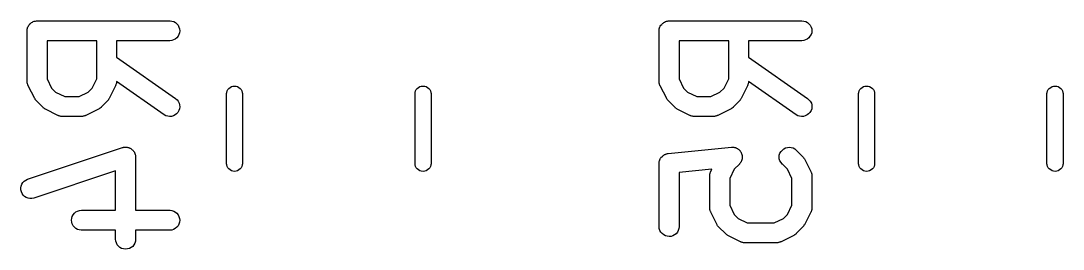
# Model space of a CAD drawing. Extents: x 0.4 to 23, y -16.1 to -0.4.
# Drawn here: x 14.8149 to 15.1241, y -3.8795 to -3.8117 of the extents above; entities that cross this region are included whole.
import ezdxf

# ---------------------------------------------------------------- set-up
doc = ezdxf.new("R2010")
doc.units = 0
doc.header["$MEASUREMENT"] = 0
doc.layers.add('BLACK', color=7, linetype='CONTINUOUS')

msp = doc.modelspace()

# ---------------------------------------------------------------- linework, layer by layer
at = {"layer": 'BLACK', "linetype": 'CONTINUOUS'}
for p, q in [((14.8177, -3.81258), (14.8179, -3.81241)), ((14.8179, -3.81241), (14.8181, -3.81223)), ((14.8181, -3.81222), (14.8184, -3.81209)), ((14.8181, -3.81223), (14.8181, -3.81222)), ((14.8181, -3.81222), (14.8181, -3.81222)), ((14.8184, -3.81209), (14.8186, -3.81196)), ((14.8186, -3.81195), (14.8189, -3.81187)), ((14.8186, -3.81196), (14.8186, -3.81195)), ((14.8186, -3.81196), (14.8186, -3.81196)), ((14.8189, -3.81187), (14.8192, -3.81179)), ((14.8192, -3.81179), (14.8195, -3.81176)), ((14.8192, -3.81179), (14.8192, -3.81179)), ((14.8192, -3.81179), (14.8192, -3.81179)), ((14.8195, -3.81176), (14.8197, -3.81174)), ((14.8197, -3.81174), (14.8591, -3.81174)), ((14.8591, -3.81174), (14.8592, -3.81174)), ((14.8592, -3.81174), (14.8597, -3.8118)), ((14.8597, -3.8118), (14.8603, -3.81198)), ((14.8603, -3.81198), (14.8608, -3.81225)), ((14.8608, -3.81225), (14.8612, -3.81262)), ((15.0052, -3.81258), (15.0054, -3.81241)), ((15.0054, -3.81241), (15.0056, -3.81223)), ((15.0056, -3.81222), (15.0058, -3.81209)), ((15.0056, -3.81223), (15.0056, -3.81222)), ((15.0056, -3.81222), (15.0056, -3.81222)), ((15.0058, -3.81209), (15.0061, -3.81196)), ((15.0061, -3.81195), (15.0064, -3.81187)), ((15.0061, -3.81196), (15.0061, -3.81195)), ((15.0061, -3.81196), (15.0061, -3.81196)), ((15.0064, -3.81187), (15.0066, -3.81179)), ((15.0066, -3.81179), (15.0067, -3.81179)), ((15.0067, -3.81179), (15.0069, -3.81176)), ((15.0067, -3.81179), (15.0067, -3.81179)), ((15.0069, -3.81176), (15.0072, -3.81174)), ((15.0072, -3.81174), (15.0466, -3.81174)), ((15.0466, -3.81174), (15.0472, -3.8118)), ((15.0466, -3.81174), (15.0466, -3.81174)), ((15.0472, -3.8118), (15.0478, -3.81198)), ((15.0478, -3.81198), (15.0483, -3.81225)), ((15.0483, -3.81225), (15.0487, -3.81262)), ((14.8168, -3.8141), (14.8169, -3.81409)), ((14.8168, -3.81437), (14.8168, -3.8141)), ((14.8168, -3.81465), (14.8168, -3.81437)), ((14.8168, -3.81467), (14.8168, -3.81465)), ((14.8168, -3.81469), (14.8168, -3.81467)), ((14.8168, -3.81467), (14.8168, -3.81467)), ((14.8168, -3.81467), (14.8168, -3.81467)), ((14.8168, -3.82969), (14.8168, -3.81469)), ((14.8169, -3.81381), (14.817, -3.81354)), ((14.8169, -3.81408), (14.8169, -3.81381)), ((14.8169, -3.81409), (14.8169, -3.81408)), ((14.817, -3.81353), (14.8172, -3.81328)), ((14.817, -3.81354), (14.817, -3.81353)), ((14.817, -3.81354), (14.817, -3.81354)), ((14.8172, -3.81328), (14.8173, -3.81304)), ((14.8173, -3.81302), (14.8175, -3.81281)), ((14.8173, -3.81303), (14.8173, -3.81302)), ((14.8173, -3.81304), (14.8173, -3.81303)), ((14.8175, -3.81281), (14.8177, -3.81259)), ((14.8177, -3.81259), (14.8177, -3.81258)), ((14.8177, -3.81259), (14.8177, -3.81259)), ((14.8612, -3.81262), (14.8616, -3.81307)), ((14.8616, -3.81307), (14.8618, -3.81358)), ((14.8618, -3.81358), (14.862, -3.81414)), ((14.862, -3.81528), (14.8618, -3.81583)), ((14.862, -3.81414), (14.8621, -3.81471)), ((14.8621, -3.81471), (14.862, -3.81528)), ((15.0043, -3.81408), (15.0044, -3.81381)), ((15.0043, -3.81409), (15.0043, -3.81408)), ((15.0043, -3.8141), (15.0043, -3.81409)), ((15.0043, -3.81437), (15.0043, -3.8141)), ((15.0043, -3.81465), (15.0043, -3.81437)), ((15.0043, -3.81467), (15.0043, -3.81465)), ((15.0043, -3.81469), (15.0043, -3.81467)), ((15.0043, -3.81467), (15.0043, -3.81467)), ((15.0043, -3.81467), (15.0043, -3.81467)), ((15.0043, -3.82969), (15.0043, -3.81469)), ((15.0044, -3.81381), (15.0045, -3.81354)), ((15.0045, -3.81353), (15.0046, -3.81328)), ((15.0045, -3.81354), (15.0045, -3.81353)), ((15.0045, -3.81354), (15.0045, -3.81354)), ((15.0046, -3.81328), (15.0048, -3.81304)), ((15.0048, -3.81302), (15.005, -3.81281)), ((15.0048, -3.81303), (15.0048, -3.81302)), ((15.0048, -3.81304), (15.0048, -3.81303)), ((15.005, -3.81281), (15.0051, -3.81259)), ((15.0051, -3.81259), (15.0052, -3.81258)), ((15.0051, -3.81259), (15.0051, -3.81259)), ((15.0487, -3.81262), (15.0491, -3.81307)), ((15.0491, -3.81307), (15.0493, -3.81358)), ((15.0493, -3.81358), (15.0495, -3.81414)), ((15.0495, -3.81528), (15.0493, -3.81583)), ((15.0495, -3.81414), (15.0495, -3.81471)), ((15.0495, -3.81471), (15.0495, -3.81528)), ((14.8227, -3.81764), (14.8227, -3.82899)), ((14.8374, -3.81764), (14.8227, -3.81764)), ((14.8374, -3.82899), (14.8374, -3.81764)), ((14.8591, -3.81764), (14.8433, -3.81764)), ((14.8433, -3.81764), (14.8433, -3.82253)), ((14.8597, -3.81759), (14.8591, -3.81764)), ((14.8602, -3.81742), (14.8597, -3.81759)), ((14.8607, -3.81715), (14.8602, -3.81742)), ((14.8612, -3.81678), (14.8607, -3.81715)), ((14.8616, -3.81634), (14.8612, -3.81678)), ((14.8618, -3.81583), (14.8616, -3.81634)), ((15.0102, -3.81764), (15.0102, -3.82899)), ((15.0249, -3.81764), (15.0102, -3.81764)), ((15.0249, -3.82899), (15.0249, -3.81764)), ((15.0466, -3.81764), (15.0308, -3.81764)), ((15.0308, -3.81764), (15.0308, -3.82253)), ((15.0472, -3.81759), (15.0466, -3.81764)), ((15.0477, -3.81742), (15.0472, -3.81759)), ((15.0482, -3.81715), (15.0477, -3.81742)), ((15.0487, -3.81678), (15.0482, -3.81715)), ((15.049, -3.81634), (15.0487, -3.81678)), ((15.0493, -3.81583), (15.049, -3.81634)), ((14.8433, -3.82253), (14.8608, -3.83477)), ((15.0308, -3.82253), (15.0483, -3.83477)), ((14.8168, -3.82977), (14.8168, -3.82969)), ((14.8168, -3.82986), (14.8168, -3.82977)), ((14.8168, -3.83006), (14.8168, -3.82986)), ((14.8168, -3.83026), (14.8168, -3.83006)), ((14.8169, -3.83034), (14.8168, -3.83026)), ((14.8169, -3.83043), (14.8169, -3.83034)), ((14.817, -3.83062), (14.8169, -3.83043)), ((14.817, -3.83081), (14.817, -3.83062)), ((14.8171, -3.83089), (14.817, -3.83081)), ((14.8171, -3.83097), (14.8171, -3.83089)), ((14.8171, -3.83101), (14.8171, -3.83097)), ((14.8227, -3.82899), (14.824, -3.83169)), ((14.8361, -3.83169), (14.8374, -3.82899)), ((14.8431, -3.83085), (14.843, -3.83093)), ((14.843, -3.83093), (14.843, -3.83101)), ((14.8432, -3.83047), (14.8431, -3.83066)), ((14.8431, -3.83066), (14.8431, -3.83085)), ((14.8433, -3.8303), (14.8432, -3.83038)), ((14.8432, -3.83038), (14.8432, -3.83047)), ((14.8574, -3.83961), (14.8433, -3.82973)), ((14.8433, -3.82973), (14.8433, -3.82981)), ((14.8433, -3.82981), (14.8433, -3.8299)), ((14.8433, -3.8299), (14.8433, -3.8301)), ((14.8433, -3.8301), (14.8433, -3.8303)), ((15.0043, -3.82977), (15.0043, -3.82969)), ((15.0043, -3.82986), (15.0043, -3.82977)), ((15.0043, -3.83006), (15.0043, -3.82986)), ((15.0043, -3.83026), (15.0043, -3.83006)), ((15.0043, -3.83034), (15.0043, -3.83026)), ((15.0044, -3.83043), (15.0043, -3.83034)), ((15.0044, -3.83062), (15.0044, -3.83043)), ((15.0045, -3.83081), (15.0044, -3.83062)), ((15.0045, -3.83089), (15.0045, -3.83081)), ((15.0046, -3.83097), (15.0045, -3.83089)), ((15.0046, -3.83101), (15.0046, -3.83097)), ((15.0102, -3.82899), (15.0115, -3.83169)), ((15.0235, -3.83169), (15.0249, -3.82899)), ((15.0306, -3.83085), (15.0305, -3.83093)), ((15.0305, -3.83093), (15.0305, -3.83101)), ((15.0307, -3.83047), (15.0306, -3.83066)), ((15.0306, -3.83066), (15.0306, -3.83085)), ((15.0308, -3.8301), (15.0307, -3.8303)), ((15.0307, -3.8303), (15.0307, -3.83038)), ((15.0307, -3.83038), (15.0307, -3.83047)), ((15.0449, -3.83961), (15.0308, -3.82973)), ((15.0308, -3.82973), (15.0308, -3.82981)), ((15.0308, -3.82981), (15.0308, -3.8299)), ((15.0308, -3.8299), (15.0308, -3.8301)), ((14.819, -3.83476), (14.8171, -3.83101)), ((14.824, -3.83169), (14.8252, -3.83288)), ((14.8252, -3.83288), (14.8279, -3.83423)), ((14.8322, -3.83423), (14.8349, -3.83288)), ((14.8349, -3.83288), (14.8361, -3.83169)), ((14.843, -3.83101), (14.8411, -3.83476)), ((14.8759, -3.83335), (14.876, -3.833)), ((14.8759, -3.85415), (14.8759, -3.83335)), ((14.876, -3.833), (14.8761, -3.83255)), ((14.8761, -3.83255), (14.8763, -3.83214)), ((14.8763, -3.83214), (14.8766, -3.83178)), ((14.8766, -3.83178), (14.877, -3.83149)), ((14.877, -3.83149), (14.8774, -3.83127)), ((14.8774, -3.83127), (14.8778, -3.83113)), ((14.8778, -3.83113), (14.8783, -3.83109)), ((14.8783, -3.83109), (14.8788, -3.83113)), ((14.8788, -3.83113), (14.8792, -3.83127)), ((14.8792, -3.83127), (14.8796, -3.83149)), ((14.8796, -3.83149), (14.88, -3.83178)), ((14.88, -3.83178), (14.8803, -3.83214)), ((14.8803, -3.83214), (14.8805, -3.83255)), ((14.8805, -3.83255), (14.8806, -3.833)), ((14.8806, -3.833), (14.8807, -3.83335)), ((14.8807, -3.83335), (14.8807, -3.85415)), ((14.9319, -3.833), (14.932, -3.83255)), ((14.9319, -3.83335), (14.9319, -3.833)), ((14.9319, -3.85415), (14.9319, -3.83335)), ((14.932, -3.83255), (14.9322, -3.83214)), ((14.9322, -3.83214), (14.9325, -3.83178)), ((14.9325, -3.83178), (14.9329, -3.83149)), ((14.9329, -3.83149), (14.9333, -3.83127)), ((14.9333, -3.83127), (14.9337, -3.83113)), ((14.9337, -3.83113), (14.9342, -3.83109)), ((14.9342, -3.83109), (14.9347, -3.83113)), ((14.9347, -3.83113), (14.9351, -3.83127)), ((14.9351, -3.83127), (14.9355, -3.83149)), ((14.9355, -3.83149), (14.9359, -3.83178)), ((14.9359, -3.83178), (14.9362, -3.83214)), ((14.9362, -3.83214), (14.9364, -3.83255)), ((14.9364, -3.83255), (14.9365, -3.833)), ((14.9365, -3.833), (14.9366, -3.83335)), ((14.9366, -3.83335), (14.9366, -3.85415)), ((15.0065, -3.83476), (15.0046, -3.83101)), ((15.0115, -3.83169), (15.0127, -3.83288)), ((15.0127, -3.83288), (15.0154, -3.83423)), ((15.0196, -3.83423), (15.0223, -3.83288)), ((15.0223, -3.83288), (15.0235, -3.83169)), ((15.0305, -3.83101), (15.0286, -3.83476)), ((15.0634, -3.83335), (15.0635, -3.833)), ((15.0634, -3.85415), (15.0634, -3.83335)), ((15.0635, -3.833), (15.0636, -3.83255)), ((15.0636, -3.83255), (15.0638, -3.83214)), ((15.0638, -3.83214), (15.0641, -3.83178)), ((15.0641, -3.83178), (15.0645, -3.83149)), ((15.0645, -3.83149), (15.0649, -3.83127)), ((15.0649, -3.83127), (15.0653, -3.83113)), ((15.0653, -3.83113), (15.0658, -3.83109)), ((15.0658, -3.83109), (15.0663, -3.83113)), ((15.0663, -3.83113), (15.0667, -3.83127)), ((15.0667, -3.83127), (15.0671, -3.83149)), ((15.0671, -3.83149), (15.0675, -3.83178)), ((15.0675, -3.83178), (15.0678, -3.83214)), ((15.0678, -3.83214), (15.068, -3.83255)), ((15.068, -3.83255), (15.0681, -3.833)), ((15.0681, -3.833), (15.0681, -3.83335)), ((15.0681, -3.83335), (15.0681, -3.85415)), ((15.1193, -3.83335), (15.1194, -3.833)), ((15.1193, -3.85415), (15.1193, -3.83335)), ((15.1194, -3.833), (15.1195, -3.83255)), ((15.1195, -3.83255), (15.1197, -3.83214)), ((15.1197, -3.83214), (15.12, -3.83178)), ((15.12, -3.83178), (15.1204, -3.83149)), ((15.1204, -3.83149), (15.1208, -3.83127)), ((15.1208, -3.83127), (15.1212, -3.83113)), ((15.1212, -3.83113), (15.1217, -3.83109)), ((15.1217, -3.83109), (15.1222, -3.83113)), ((15.1222, -3.83113), (15.1226, -3.83127)), ((15.1226, -3.83127), (15.123, -3.83149)), ((15.123, -3.83149), (15.1234, -3.83178)), ((15.1234, -3.83178), (15.1237, -3.83214)), ((15.1237, -3.83214), (15.1239, -3.83255)), ((15.1239, -3.83255), (15.124, -3.833)), ((15.124, -3.833), (15.1241, -3.83335)), ((15.1241, -3.83335), (15.1241, -3.85415)), ((14.8191, -3.8349), (14.819, -3.83476)), ((14.8191, -3.83505), (14.8191, -3.8349)), ((14.8192, -3.83514), (14.8191, -3.83505)), ((14.8193, -3.83525), (14.8192, -3.83514)), ((14.8194, -3.83537), (14.8193, -3.83525)), ((14.8195, -3.8355), (14.8194, -3.83537)), ((14.8195, -3.83552), (14.8195, -3.8355)), ((14.8214, -3.8374), (14.8195, -3.83552)), ((14.8279, -3.83423), (14.8322, -3.83423)), ((14.8406, -3.83552), (14.8387, -3.8374)), ((14.8407, -3.8354), (14.8406, -3.83552)), ((14.8408, -3.83528), (14.8407, -3.8354)), ((14.8409, -3.83517), (14.8408, -3.83528)), ((14.841, -3.83493), (14.8409, -3.83508)), ((14.8409, -3.83508), (14.8409, -3.83517)), ((14.8411, -3.83479), (14.841, -3.83493)), ((14.8411, -3.83476), (14.8411, -3.83479)), ((14.8608, -3.83477), (14.8608, -3.83479)), ((14.8608, -3.83479), (14.8613, -3.83517)), ((14.8613, -3.83517), (14.8616, -3.83563)), ((14.8616, -3.83563), (14.8619, -3.83615)), ((14.8619, -3.83615), (14.862, -3.8367)), ((14.862, -3.8367), (14.8621, -3.83728)), ((15.0065, -3.8349), (15.0065, -3.83476)), ((15.0066, -3.83505), (15.0065, -3.8349)), ((15.0067, -3.83514), (15.0066, -3.83505)), ((15.0068, -3.83525), (15.0067, -3.83514)), ((15.0069, -3.83537), (15.0068, -3.83525)), ((15.007, -3.8355), (15.0069, -3.83537)), ((15.007, -3.83552), (15.007, -3.8355)), ((15.0089, -3.8374), (15.007, -3.83552)), ((15.0154, -3.83423), (15.0196, -3.83423)), ((15.0281, -3.83552), (15.0262, -3.8374)), ((15.0282, -3.8354), (15.0281, -3.83552)), ((15.0283, -3.83528), (15.0282, -3.8354)), ((15.0284, -3.83508), (15.0283, -3.83517)), ((15.0283, -3.83517), (15.0283, -3.83528)), ((15.0285, -3.83493), (15.0284, -3.83508)), ((15.0286, -3.83479), (15.0285, -3.83493)), ((15.0286, -3.83476), (15.0286, -3.83479)), ((15.0483, -3.83477), (15.0483, -3.83479)), ((15.0483, -3.83479), (15.0487, -3.83517)), ((15.0487, -3.83517), (15.0491, -3.83563)), ((15.0491, -3.83563), (15.0494, -3.83615)), ((15.0494, -3.83615), (15.0495, -3.8367)), ((15.0495, -3.8367), (15.0495, -3.83728)), ((14.8215, -3.8375), (14.8214, -3.8374)), ((14.8216, -3.83762), (14.8215, -3.8375)), ((14.8218, -3.83769), (14.8216, -3.83762)), ((14.8218, -3.83777), (14.8218, -3.83769)), ((14.822, -3.83784), (14.8218, -3.83777)), ((14.8221, -3.83793), (14.822, -3.83784)), ((14.8222, -3.83795), (14.8221, -3.83793)), ((14.8259, -3.83983), (14.8222, -3.83795)), ((14.826, -3.83986), (14.8259, -3.83983)), ((14.8261, -3.8399), (14.826, -3.83986)), ((14.8263, -3.83996), (14.8261, -3.8399)), ((14.8265, -3.84003), (14.8263, -3.83996)), ((14.8265, -3.84005), (14.8265, -3.84003)), ((14.8266, -3.84007), (14.8265, -3.84005)), ((14.8268, -3.8401), (14.8266, -3.84007)), ((14.827, -3.84013), (14.8268, -3.8401)), ((14.8271, -3.84013), (14.827, -3.84013)), ((14.8272, -3.84014), (14.8271, -3.84013)), ((14.8329, -3.84014), (14.8272, -3.84014)), ((14.8272, -3.84014), (14.8272, -3.84014)), ((14.833, -3.84013), (14.8329, -3.84013)), ((14.8329, -3.84013), (14.8329, -3.84014)), ((14.8332, -3.8401), (14.833, -3.84013)), ((14.8334, -3.84008), (14.8332, -3.8401)), ((14.8335, -3.84006), (14.8334, -3.84008)), ((14.8336, -3.84004), (14.8335, -3.84006)), ((14.8338, -3.83997), (14.8336, -3.84004)), ((14.834, -3.83992), (14.8338, -3.83997)), ((14.8341, -3.83988), (14.834, -3.83992)), ((14.8342, -3.83983), (14.8341, -3.83985)), ((14.8341, -3.83985), (14.8341, -3.83988)), ((14.8379, -3.83795), (14.8342, -3.83983)), ((14.8381, -3.83786), (14.8379, -3.83795)), ((14.8382, -3.83779), (14.8381, -3.83786)), ((14.8383, -3.83771), (14.8382, -3.83779)), ((14.8384, -3.83765), (14.8383, -3.83771)), ((14.8385, -3.83753), (14.8384, -3.83765)), ((14.8387, -3.83743), (14.8385, -3.83753)), ((14.8387, -3.8374), (14.8387, -3.83743)), ((14.8579, -3.83989), (14.8574, -3.83961)), ((14.8585, -3.84007), (14.8579, -3.83989)), ((14.859, -3.84014), (14.8585, -3.84007)), ((14.8596, -3.8401), (14.859, -3.84014)), ((14.8602, -3.83994), (14.8596, -3.8401)), ((14.8607, -3.83968), (14.8602, -3.83994)), ((14.8611, -3.83933), (14.8607, -3.83968)), ((14.8615, -3.8389), (14.8611, -3.83933)), ((14.8618, -3.8384), (14.8615, -3.8389)), ((14.862, -3.83785), (14.8618, -3.8384)), ((14.8621, -3.83728), (14.862, -3.83785)), ((15.009, -3.8375), (15.0089, -3.8374)), ((15.0091, -3.83762), (15.009, -3.8375)), ((15.0092, -3.83769), (15.0091, -3.83762)), ((15.0093, -3.83777), (15.0092, -3.83769)), ((15.0095, -3.83784), (15.0093, -3.83777)), ((15.0096, -3.83793), (15.0095, -3.83784)), ((15.0096, -3.83795), (15.0096, -3.83793)), ((15.0134, -3.83983), (15.0096, -3.83795)), ((15.0135, -3.83986), (15.0134, -3.83983)), ((15.0136, -3.8399), (15.0135, -3.83986)), ((15.0137, -3.83996), (15.0136, -3.8399)), ((15.0139, -3.84003), (15.0137, -3.83996)), ((15.014, -3.84005), (15.0139, -3.84003)), ((15.0141, -3.84007), (15.014, -3.84005)), ((15.0143, -3.8401), (15.0141, -3.84007)), ((15.0145, -3.84013), (15.0143, -3.8401)), ((15.0146, -3.84013), (15.0145, -3.84013)), ((15.0147, -3.84014), (15.0146, -3.84013)), ((15.0203, -3.84014), (15.0147, -3.84014)), ((15.0147, -3.84014), (15.0147, -3.84014)), ((15.0204, -3.84013), (15.0203, -3.84014)), ((15.0205, -3.84013), (15.0204, -3.84013)), ((15.0207, -3.8401), (15.0205, -3.84013)), ((15.0209, -3.84008), (15.0207, -3.8401)), ((15.021, -3.84006), (15.0209, -3.84008)), ((15.0211, -3.84004), (15.021, -3.84006)), ((15.0213, -3.83997), (15.0211, -3.84004)), ((15.0215, -3.83992), (15.0213, -3.83997)), ((15.0216, -3.83985), (15.0215, -3.83988)), ((15.0215, -3.83988), (15.0215, -3.83992)), ((15.0217, -3.83983), (15.0216, -3.83985)), ((15.0254, -3.83795), (15.0217, -3.83983)), ((15.0256, -3.83786), (15.0254, -3.83795)), ((15.0257, -3.83779), (15.0256, -3.83786)), ((15.0258, -3.83771), (15.0257, -3.83779)), ((15.0259, -3.83765), (15.0258, -3.83771)), ((15.026, -3.83753), (15.0259, -3.83765)), ((15.0262, -3.83743), (15.026, -3.83753)), ((15.0262, -3.8374), (15.0262, -3.83743)), ((15.0454, -3.83989), (15.0449, -3.83961)), ((15.0459, -3.84007), (15.0454, -3.83989)), ((15.0465, -3.84014), (15.0459, -3.84007)), ((15.0471, -3.8401), (15.0465, -3.84014)), ((15.0476, -3.83994), (15.0471, -3.8401)), ((15.0482, -3.83968), (15.0476, -3.83994)), ((15.0486, -3.83933), (15.0482, -3.83968)), ((15.049, -3.8389), (15.0486, -3.83933)), ((15.0493, -3.8384), (15.049, -3.8389)), ((15.0495, -3.83785), (15.0493, -3.8384)), ((15.0495, -3.83728), (15.0495, -3.83785)), ((14.8169, -3.85876), (14.8451, -3.84938)), ((14.8451, -3.84937), (14.8453, -3.84933)), ((14.8451, -3.84938), (14.8451, -3.84937)), ((14.8453, -3.84933), (14.8454, -3.84928)), ((14.8454, -3.84928), (14.8455, -3.84927)), ((14.8455, -3.84927), (14.8457, -3.84925)), ((14.8457, -3.84925), (14.8458, -3.84925)), ((14.8458, -3.84925), (14.846, -3.84923)), ((14.846, -3.84923), (14.8461, -3.84924)), ((14.8461, -3.84924), (14.8462, -3.84924)), ((14.8462, -3.84924), (14.8464, -3.84927)), ((14.8464, -3.84927), (14.8466, -3.84929)), ((14.8466, -3.84929), (14.8467, -3.84933)), ((14.8467, -3.84933), (14.8468, -3.84935)), ((14.8468, -3.84935), (14.847, -3.84941)), ((14.847, -3.84941), (14.8471, -3.84946)), ((14.8471, -3.84946), (14.8472, -3.84952)), ((14.8472, -3.84952), (14.8473, -3.84956)), ((15.0069, -3.85112), (15.0257, -3.84925)), ((15.0257, -3.84925), (15.0257, -3.84924)), ((15.0257, -3.84924), (15.0259, -3.84924)), ((15.0259, -3.84924), (15.026, -3.84923)), ((15.026, -3.84923), (15.0261, -3.84925)), ((15.0261, -3.84925), (15.0263, -3.84925)), ((15.0263, -3.84925), (15.0264, -3.84928)), ((15.0264, -3.84928), (15.0266, -3.84929)), ((15.0266, -3.84929), (15.0267, -3.84934)), ((15.0267, -3.84934), (15.0269, -3.84937)), ((15.0269, -3.84937), (15.027, -3.84942)), ((15.027, -3.84942), (15.0271, -3.84947)), ((15.0271, -3.84947), (15.0272, -3.84954)), ((15.0272, -3.84954), (15.0274, -3.84959)), ((15.0412, -3.84972), (15.0417, -3.84945)), ((15.0417, -3.84945), (15.0423, -3.84929)), ((15.0423, -3.84929), (15.0429, -3.84923)), ((15.0429, -3.84923), (15.0434, -3.84929)), ((15.0434, -3.84929), (15.044, -3.84946)), ((15.044, -3.84946), (15.0445, -3.84973)), ((14.8473, -3.84956), (14.8475, -3.84965)), ((14.8475, -3.84965), (14.8476, -3.84974)), ((14.8476, -3.84974), (14.8477, -3.84981)), ((14.8477, -3.84981), (14.8478, -3.84987)), ((14.8478, -3.84987), (14.8479, -3.84999)), ((14.8479, -3.84999), (14.8481, -3.8501)), ((14.8481, -3.8501), (14.8482, -3.85019)), ((14.8482, -3.85019), (14.8482, -3.85027)), ((14.8482, -3.85027), (14.8483, -3.85041)), ((14.8483, -3.85041), (14.8484, -3.85055)), ((14.8484, -3.85055), (14.8485, -3.85065)), ((14.8485, -3.85065), (14.8486, -3.85074)), ((14.8486, -3.85074), (14.8486, -3.8509)), ((14.8486, -3.8509), (14.8487, -3.85106)), ((14.8487, -3.85106), (14.8487, -3.85117)), ((14.8487, -3.85117), (14.8488, -3.85127)), ((14.8488, -3.85127), (14.8488, -3.85144)), ((14.8488, -3.85144), (14.8489, -3.85161)), ((14.8489, -3.85161), (14.8489, -3.85172)), ((14.8489, -3.85172), (14.8489, -3.85183)), ((14.8489, -3.85183), (14.8489, -3.85201)), ((14.8489, -3.85201), (14.8489, -3.85218)), ((14.8489, -3.85218), (14.8489, -3.86798)), ((15.0046, -3.85266), (15.0047, -3.85253)), ((15.0047, -3.85253), (15.0048, -3.85239)), ((15.0048, -3.85239), (15.0049, -3.85229)), ((15.0049, -3.85218), (15.0051, -3.85207)), ((15.0049, -3.85229), (15.0049, -3.85218)), ((15.0051, -3.85207), (15.0052, -3.85195)), ((15.0052, -3.85195), (15.0053, -3.85187)), ((15.0053, -3.85177), (15.0055, -3.85169)), ((15.0053, -3.85187), (15.0053, -3.85177)), ((15.0055, -3.85169), (15.0056, -3.85159)), ((15.0056, -3.85159), (15.0057, -3.85153)), ((15.0057, -3.85153), (15.0058, -3.85145)), ((15.0058, -3.85145), (15.006, -3.85139)), ((15.006, -3.85139), (15.0061, -3.85132)), ((15.0061, -3.85132), (15.0062, -3.85128)), ((15.0062, -3.85128), (15.0064, -3.85123)), ((15.0064, -3.85123), (15.0065, -3.8512)), ((15.0065, -3.8512), (15.0067, -3.85116)), ((15.0067, -3.85116), (15.0068, -3.85115)), ((15.0068, -3.85115), (15.0069, -3.85112)), ((15.0274, -3.84959), (15.0275, -3.84967)), ((15.0275, -3.84967), (15.0276, -3.84974)), ((15.0276, -3.84974), (15.0277, -3.84984)), ((15.0277, -3.84984), (15.0279, -3.84992)), ((15.0279, -3.84992), (15.028, -3.85002)), ((15.028, -3.85002), (15.0281, -3.85011)), ((15.0281, -3.85011), (15.0282, -3.85023)), ((15.0282, -3.85023), (15.0283, -3.85033)), ((15.0283, -3.85033), (15.0283, -3.85045)), ((15.0283, -3.85045), (15.0284, -3.85056)), ((15.0284, -3.85056), (15.0285, -3.85069)), ((15.0285, -3.85069), (15.0286, -3.85081)), ((15.0286, -3.85081), (15.0286, -3.85094)), ((15.0286, -3.85094), (15.0287, -3.85107)), ((15.0287, -3.85107), (15.0287, -3.85121)), ((15.0287, -3.85121), (15.0288, -3.85135)), ((15.0288, -3.85135), (15.0288, -3.85148)), ((15.0288, -3.85148), (15.0289, -3.85162)), ((15.0289, -3.85162), (15.0289, -3.85177)), ((15.0289, -3.85177), (15.0289, -3.85191)), ((15.0289, -3.85191), (15.0289, -3.85205)), ((15.0289, -3.85205), (15.0289, -3.85219)), ((15.0289, -3.85219), (15.0289, -3.85234)), ((15.0289, -3.85234), (15.0289, -3.85249)), ((15.0289, -3.85249), (15.0289, -3.85263)), ((15.0289, -3.85263), (15.0289, -3.85277)), ((15.0399, -3.85158), (15.0401, -3.85103)), ((15.0399, -3.85215), (15.0399, -3.85158)), ((15.0399, -3.85273), (15.0399, -3.85215)), ((15.0401, -3.85103), (15.0404, -3.85052)), ((15.0404, -3.85052), (15.0408, -3.85008)), ((15.0408, -3.85008), (15.0412, -3.84972)), ((15.0445, -3.84973), (15.0449, -3.8501)), ((15.0449, -3.8501), (15.0468, -3.85197)), ((15.0468, -3.85197), (15.0468, -3.852)), ((15.0468, -3.852), (15.0469, -3.85213)), ((15.0469, -3.85213), (15.047, -3.85225)), ((15.047, -3.85225), (15.0471, -3.85236)), ((15.0471, -3.85236), (15.0472, -3.85245)), ((15.0472, -3.85245), (15.0473, -3.8526)), ((15.0473, -3.8526), (15.0474, -3.85274)), ((14.876, -3.8545), (14.8759, -3.85415)), ((14.8761, -3.85494), (14.876, -3.8545)), ((14.8763, -3.85535), (14.8761, -3.85494)), ((14.8766, -3.85571), (14.8763, -3.85535)), ((14.877, -3.85601), (14.8766, -3.85571)), ((14.88, -3.85571), (14.8796, -3.85601)), ((14.8803, -3.85535), (14.88, -3.85571)), ((14.8805, -3.85494), (14.8803, -3.85535)), ((14.8806, -3.8545), (14.8805, -3.85494)), ((14.8807, -3.85415), (14.8806, -3.8545)), ((14.9319, -3.8545), (14.9319, -3.85415)), ((14.932, -3.85494), (14.9319, -3.8545)), ((14.9322, -3.85535), (14.932, -3.85494)), ((14.9325, -3.85571), (14.9322, -3.85535)), ((14.9329, -3.85601), (14.9325, -3.85571)), ((14.9359, -3.85571), (14.9355, -3.85601)), ((14.9362, -3.85535), (14.9359, -3.85571)), ((14.9364, -3.85494), (14.9362, -3.85535)), ((14.9365, -3.8545), (14.9364, -3.85494)), ((14.9366, -3.85415), (14.9365, -3.8545)), ((15.0043, -3.85345), (15.0044, -3.85332)), ((15.0043, -3.8536), (15.0043, -3.85345)), ((15.0043, -3.85376), (15.0043, -3.8536)), ((15.0043, -3.85389), (15.0043, -3.85376)), ((15.0043, -3.85402), (15.0043, -3.85389)), ((15.0043, -3.85406), (15.0043, -3.85402)), ((15.0043, -3.87281), (15.0043, -3.85406)), ((15.0044, -3.85319), (15.0045, -3.85305)), ((15.0044, -3.85332), (15.0044, -3.85319)), ((15.0045, -3.8529), (15.0046, -3.85278)), ((15.0045, -3.85305), (15.0045, -3.8529)), ((15.0046, -3.85278), (15.0046, -3.85266)), ((15.0281, -3.85427), (15.0265, -3.85581)), ((15.0282, -3.85406), (15.0281, -3.85416)), ((15.0281, -3.85416), (15.0281, -3.85427)), ((15.0283, -3.85394), (15.0282, -3.85406)), ((15.0284, -3.85383), (15.0283, -3.85394)), ((15.0285, -3.8537), (15.0284, -3.85383)), ((15.0286, -3.85358), (15.0285, -3.8537)), ((15.0287, -3.85332), (15.0286, -3.85345)), ((15.0286, -3.85345), (15.0286, -3.85358)), ((15.0288, -3.85305), (15.0287, -3.85318)), ((15.0287, -3.85318), (15.0287, -3.85332)), ((15.0289, -3.85277), (15.0288, -3.85291)), ((15.0288, -3.85291), (15.0288, -3.85305)), ((15.0401, -3.85328), (15.0399, -3.85273)), ((15.0404, -3.85379), (15.0401, -3.85328)), ((15.0407, -3.85424), (15.0404, -3.85379)), ((15.0408, -3.85427), (15.0407, -3.85424)), ((15.0423, -3.85581), (15.0408, -3.85427)), ((15.0474, -3.85274), (15.0492, -3.85649)), ((15.0635, -3.8545), (15.0634, -3.85415)), ((15.0636, -3.85494), (15.0635, -3.8545)), ((15.0638, -3.85535), (15.0636, -3.85494)), ((15.0641, -3.85571), (15.0638, -3.85535)), ((15.0645, -3.85601), (15.0641, -3.85571)), ((15.0675, -3.85571), (15.0671, -3.85601)), ((15.0678, -3.85535), (15.0675, -3.85571)), ((15.068, -3.85494), (15.0678, -3.85535)), ((15.0681, -3.8545), (15.068, -3.85494)), ((15.0681, -3.85415), (15.0681, -3.8545)), ((15.1194, -3.8545), (15.1193, -3.85415)), ((15.1195, -3.85494), (15.1194, -3.8545)), ((15.1197, -3.85535), (15.1195, -3.85494)), ((15.12, -3.85571), (15.1197, -3.85535)), ((15.1204, -3.85601), (15.12, -3.85571)), ((15.1234, -3.85571), (15.123, -3.85601)), ((15.1237, -3.85535), (15.1234, -3.85571)), ((15.1239, -3.85494), (15.1237, -3.85535)), ((15.124, -3.8545), (15.1239, -3.85494)), ((15.1241, -3.85415), (15.124, -3.8545)), ((14.8164, -3.85899), (14.8169, -3.85876)), ((14.843, -3.85628), (14.8188, -3.86436)), ((14.843, -3.86798), (14.843, -3.85628)), ((14.8774, -3.85623), (14.877, -3.85601)), ((14.8778, -3.85636), (14.8774, -3.85623)), ((14.8783, -3.85641), (14.8778, -3.85636)), ((14.8788, -3.85636), (14.8783, -3.85641)), ((14.8792, -3.85623), (14.8788, -3.85636)), ((14.8796, -3.85601), (14.8792, -3.85623)), ((14.9333, -3.85623), (14.9329, -3.85601)), ((14.9337, -3.85636), (14.9333, -3.85623)), ((14.9342, -3.85641), (14.9337, -3.85636)), ((14.9347, -3.85636), (14.9342, -3.85641)), ((14.9351, -3.85623), (14.9347, -3.85636)), ((14.9355, -3.85601), (14.9351, -3.85623)), ((15.0199, -3.85575), (15.0102, -3.85673)), ((15.0102, -3.85673), (15.0102, -3.87281)), ((15.0193, -3.85719), (15.0194, -3.85711)), ((15.0193, -3.8574), (15.0193, -3.85719)), ((15.0193, -3.85759), (15.0193, -3.8574)), ((15.0193, -3.85768), (15.0193, -3.85759)), ((15.0193, -3.85777), (15.0193, -3.85768)), ((15.0193, -3.85781), (15.0193, -3.85777)), ((15.0193, -3.86718), (15.0193, -3.85781)), ((15.0194, -3.85684), (15.0195, -3.85665)), ((15.0194, -3.85703), (15.0194, -3.85684)), ((15.0194, -3.85711), (15.0194, -3.85703)), ((15.0195, -3.85657), (15.0196, -3.85649)), ((15.0195, -3.85665), (15.0195, -3.85657)), ((15.0196, -3.85649), (15.0199, -3.85575)), ((15.0265, -3.85581), (15.0252, -3.85851)), ((15.0252, -3.85851), (15.0252, -3.86649)), ((15.0436, -3.85851), (15.0423, -3.85581)), ((15.0436, -3.86649), (15.0436, -3.85851)), ((15.0492, -3.85649), (15.0492, -3.85653)), ((15.0492, -3.85653), (15.0493, -3.85661)), ((15.0493, -3.85661), (15.0493, -3.85668)), ((15.0493, -3.85668), (15.0494, -3.85688)), ((15.0494, -3.85688), (15.0494, -3.85707)), ((15.0494, -3.85707), (15.0495, -3.85715)), ((15.0495, -3.85715), (15.0495, -3.85724)), ((15.0495, -3.85724), (15.0495, -3.85744)), ((15.0495, -3.85744), (15.0495, -3.85764)), ((15.0495, -3.85764), (15.0495, -3.85772)), ((15.0495, -3.85772), (15.0495, -3.85781)), ((15.0495, -3.85781), (15.0495, -3.86718)), ((15.0649, -3.85623), (15.0645, -3.85601)), ((15.0653, -3.85636), (15.0649, -3.85623)), ((15.0658, -3.85641), (15.0653, -3.85636)), ((15.0663, -3.85636), (15.0658, -3.85641)), ((15.0667, -3.85623), (15.0663, -3.85636)), ((15.0671, -3.85601), (15.0667, -3.85623)), ((15.1208, -3.85623), (15.1204, -3.85601)), ((15.1212, -3.85636), (15.1208, -3.85623)), ((15.1217, -3.85641), (15.1212, -3.85636)), ((15.1222, -3.85636), (15.1217, -3.85641)), ((15.1226, -3.85623), (15.1222, -3.85636)), ((15.123, -3.85601), (15.1226, -3.85623)), ((14.8149, -3.86133), (14.815, -3.86077)), ((14.8149, -3.86191), (14.8149, -3.86133)), ((14.815, -3.86077), (14.8152, -3.86023)), ((14.8152, -3.86023), (14.8155, -3.85974)), ((14.8155, -3.85974), (14.8159, -3.85932)), ((14.8159, -3.85932), (14.8164, -3.85899)), ((14.8151, -3.86247), (14.8149, -3.86191)), ((14.8153, -3.863), (14.8151, -3.86247)), ((14.8156, -3.86347), (14.8153, -3.863)), ((14.816, -3.86387), (14.8156, -3.86347)), ((14.8165, -3.86419), (14.816, -3.86387)), ((14.8171, -3.8644), (14.8165, -3.86419)), ((14.8176, -3.8645), (14.8171, -3.8644)), ((14.8182, -3.86449), (14.8176, -3.8645)), ((14.8188, -3.86437), (14.8182, -3.86449)), ((14.8188, -3.86436), (14.8188, -3.86437)), ((14.8317, -3.8682), (14.8323, -3.86804)), ((14.8323, -3.86804), (14.8329, -3.86798)), ((14.8329, -3.86798), (14.843, -3.86798)), ((14.8489, -3.86798), (14.8591, -3.86798)), ((14.8591, -3.86798), (14.8592, -3.86798)), ((14.8592, -3.86798), (14.8597, -3.86804)), ((14.8597, -3.86804), (14.8603, -3.86822)), ((15.0193, -3.86727), (15.0193, -3.86718)), ((15.0193, -3.86736), (15.0193, -3.86727)), ((15.0193, -3.86756), (15.0193, -3.86736)), ((15.0193, -3.86776), (15.0193, -3.86756)), ((15.0193, -3.86784), (15.0193, -3.86776)), ((15.0194, -3.86793), (15.0193, -3.86784)), ((15.0194, -3.86811), (15.0194, -3.86793)), ((15.0252, -3.86649), (15.0265, -3.86918)), ((15.0423, -3.86918), (15.0436, -3.86649)), ((15.0495, -3.86788), (15.0494, -3.86796)), ((15.0494, -3.86796), (15.0494, -3.86815)), ((15.0495, -3.86718), (15.0495, -3.86722)), ((15.0495, -3.86722), (15.0495, -3.86731)), ((15.0495, -3.86731), (15.0495, -3.8674)), ((15.0495, -3.8674), (15.0495, -3.8676)), ((15.0495, -3.8676), (15.0495, -3.8678)), ((15.0495, -3.8678), (15.0495, -3.86788)), ((14.8299, -3.87091), (14.83, -3.87034)), ((14.83, -3.87149), (14.8299, -3.87091)), ((14.83, -3.87034), (14.8301, -3.86979)), ((14.8301, -3.86979), (14.8304, -3.86928)), ((14.8304, -3.86928), (14.8308, -3.86884)), ((14.8308, -3.86884), (14.8312, -3.86847)), ((14.8312, -3.86847), (14.8317, -3.8682)), ((14.8603, -3.86822), (14.8608, -3.8685)), ((14.8608, -3.8685), (14.8612, -3.86887)), ((14.8612, -3.86887), (14.8616, -3.86932)), ((14.8616, -3.86932), (14.8618, -3.86983)), ((14.8618, -3.86983), (14.862, -3.87038)), ((14.862, -3.87038), (14.8621, -3.87095)), ((14.8621, -3.87095), (14.862, -3.87153)), ((15.0195, -3.86831), (15.0194, -3.86811)), ((15.0195, -3.86838), (15.0195, -3.86831)), ((15.0196, -3.86847), (15.0195, -3.86838)), ((15.0196, -3.8685), (15.0196, -3.86847)), ((15.0215, -3.87225), (15.0196, -3.8685)), ((15.0265, -3.86918), (15.0277, -3.87038)), ((15.0277, -3.87038), (15.0304, -3.87173)), ((15.0384, -3.87173), (15.0411, -3.87038)), ((15.0411, -3.87038), (15.0423, -3.86918)), ((15.0492, -3.8685), (15.0474, -3.87225)), ((15.0493, -3.86842), (15.0492, -3.8685)), ((15.0494, -3.86815), (15.0493, -3.86835)), ((15.0493, -3.86835), (15.0493, -3.86842)), ((14.8301, -3.87204), (14.83, -3.87149)), ((14.8304, -3.87255), (14.8301, -3.87204)), ((14.8308, -3.873), (14.8304, -3.87255)), ((14.8312, -3.87337), (14.8308, -3.873)), ((14.8317, -3.87365), (14.8312, -3.87337)), ((14.8322, -3.87382), (14.8317, -3.87365)), ((14.8328, -3.87388), (14.8322, -3.87382)), ((14.8329, -3.87388), (14.8328, -3.87388)), ((14.843, -3.87388), (14.8329, -3.87388)), ((14.843, -3.87656), (14.843, -3.87388)), ((14.8591, -3.87388), (14.8489, -3.87388)), ((14.8489, -3.87388), (14.8489, -3.87656)), ((14.8597, -3.87383), (14.8591, -3.87388)), ((14.8602, -3.87366), (14.8597, -3.87383)), ((14.8607, -3.87339), (14.8602, -3.87366)), ((14.8612, -3.87303), (14.8607, -3.87339)), ((14.8616, -3.87258), (14.8612, -3.87303)), ((14.8618, -3.87208), (14.8616, -3.87258)), ((14.862, -3.87153), (14.8618, -3.87208)), ((15.0043, -3.87338), (15.0043, -3.87281)), ((15.0045, -3.87393), (15.0043, -3.87338)), ((15.0048, -3.87444), (15.0045, -3.87393)), ((15.0099, -3.87397), (15.0097, -3.87448)), ((15.0101, -3.87342), (15.0099, -3.87397)), ((15.0102, -3.87285), (15.0101, -3.87342)), ((15.0102, -3.87281), (15.0102, -3.87285)), ((15.0215, -3.87239), (15.0215, -3.87225)), ((15.0216, -3.87254), (15.0215, -3.87239)), ((15.0217, -3.87264), (15.0216, -3.87254)), ((15.0218, -3.87274), (15.0217, -3.87264)), ((15.0219, -3.87286), (15.0218, -3.87274)), ((15.022, -3.87299), (15.0219, -3.87286)), ((15.022, -3.87302), (15.022, -3.87299)), ((15.0239, -3.87489), (15.022, -3.87302)), ((15.0304, -3.87173), (15.0384, -3.87173)), ((15.0468, -3.87302), (15.0449, -3.87489)), ((15.0469, -3.87289), (15.0468, -3.87302)), ((15.047, -3.87277), (15.0469, -3.87289)), ((15.0471, -3.87267), (15.047, -3.87277)), ((15.0472, -3.87257), (15.0471, -3.87267)), ((15.0473, -3.87229), (15.0472, -3.87243)), ((15.0472, -3.87243), (15.0472, -3.87257)), ((15.0474, -3.87225), (15.0473, -3.87229)), ((14.8431, -3.87713), (14.843, -3.87656)), ((14.8433, -3.87768), (14.8431, -3.87713)), ((14.8489, -3.87717), (14.8487, -3.87772)), ((14.8489, -3.87656), (14.8489, -3.8766)), ((14.8489, -3.8766), (14.8489, -3.87717)), ((15.0051, -3.87489), (15.0048, -3.87444)), ((15.0056, -3.87525), (15.0051, -3.87489)), ((15.0061, -3.87553), (15.0056, -3.87525)), ((15.0066, -3.8757), (15.0061, -3.87553)), ((15.0072, -3.87576), (15.0066, -3.8757)), ((15.0078, -3.87571), (15.0072, -3.87576)), ((15.0083, -3.87554), (15.0078, -3.87571)), ((15.0088, -3.87528), (15.0083, -3.87554)), ((15.0093, -3.87492), (15.0088, -3.87528)), ((15.0097, -3.87448), (15.0093, -3.87492)), ((15.024, -3.875), (15.0239, -3.87489)), ((15.0241, -3.87512), (15.024, -3.875)), ((15.0242, -3.87518), (15.0241, -3.87512)), ((15.0243, -3.87526), (15.0242, -3.87518)), ((15.0245, -3.87534), (15.0243, -3.87526)), ((15.0246, -3.87543), (15.0245, -3.87534)), ((15.0246, -3.87545), (15.0246, -3.87543)), ((15.0284, -3.87732), (15.0246, -3.87545)), ((15.0285, -3.87735), (15.0284, -3.87732)), ((15.0286, -3.8774), (15.0285, -3.87735)), ((15.0404, -3.87734), (15.0403, -3.87737)), ((15.0442, -3.87545), (15.0404, -3.87732)), ((15.0404, -3.87732), (15.0404, -3.87734)), ((15.0443, -3.87536), (15.0442, -3.87545)), ((15.0444, -3.87528), (15.0443, -3.87536)), ((15.0445, -3.87521), (15.0444, -3.87528)), ((15.0446, -3.87514), (15.0445, -3.87521)), ((15.0448, -3.87503), (15.0446, -3.87514)), ((15.0449, -3.87492), (15.0448, -3.87503)), ((15.0449, -3.87489), (15.0449, -3.87492)), ((14.8435, -3.87819), (14.8433, -3.87768)), ((14.8439, -3.87864), (14.8435, -3.87819)), ((14.8443, -3.879), (14.8439, -3.87864)), ((14.8448, -3.87928), (14.8443, -3.879)), ((14.8454, -3.87945), (14.8448, -3.87928)), ((14.846, -3.87951), (14.8454, -3.87945)), ((14.8465, -3.87946), (14.846, -3.87951)), ((14.8471, -3.87929), (14.8465, -3.87946)), ((14.8476, -3.87903), (14.8471, -3.87929)), ((14.8481, -3.87867), (14.8476, -3.87903)), ((14.8484, -3.87822), (14.8481, -3.87867)), ((14.8487, -3.87772), (14.8484, -3.87822)), ((15.0287, -3.87746), (15.0286, -3.8774)), ((15.0289, -3.87753), (15.0287, -3.87746)), ((15.029, -3.87754), (15.0289, -3.87753)), ((15.0291, -3.87757), (15.029, -3.87754)), ((15.0293, -3.87759), (15.0291, -3.87757)), ((15.0295, -3.87763), (15.0293, -3.87759)), ((15.0296, -3.87762), (15.0295, -3.87763)), ((15.0297, -3.87763), (15.0296, -3.87762)), ((15.0391, -3.87763), (15.0297, -3.87763)), ((15.0297, -3.87763), (15.0297, -3.87763)), ((15.0392, -3.87763), (15.0391, -3.87763)), ((15.0393, -3.87763), (15.0392, -3.87763)), ((15.0395, -3.8776), (15.0393, -3.87763)), ((15.0397, -3.87758), (15.0395, -3.8776)), ((15.0398, -3.87754), (15.0397, -3.87755)), ((15.0397, -3.87755), (15.0397, -3.87758)), ((15.04, -3.87747), (15.0398, -3.87754)), ((15.0402, -3.87741), (15.04, -3.87747)), ((15.0403, -3.87737), (15.0402, -3.87741))]:
    msp.add_line(p, q, dxfattribs=at)

doc.saveas('drawing.dxf')
